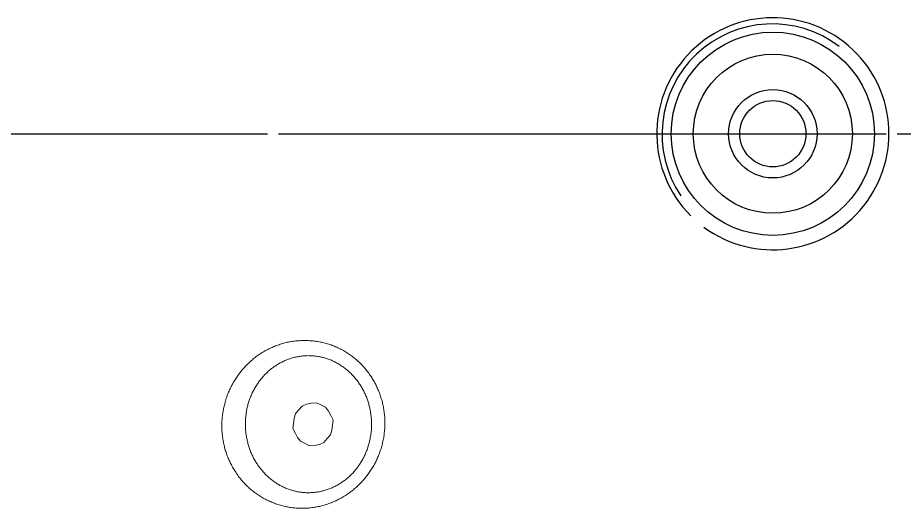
# Model space of a CAD drawing. Extents: x -5208 to -4788, y -2139 to -1842.
# Drawn here: x -5034.33 to -5014.27, y -2068.32 to -2057.22 of the extents above; entities that cross this region are included whole.
import ezdxf

# ---------------------------------------------------------------- set-up
doc = ezdxf.new("R2010")
doc.units = 0
doc.header["$LTSCALE"] = 7
doc.linetypes.add('CENTER', pattern=[2, 1.25, -0.25, 0.25, -0.25])
doc.layers.get('0').update_dxf_attribs({"color": 2, "linetype": 'CONTINUOUS'})
doc.layers.add('1', color=1, linetype='CENTER')
doc.layers.add('Trimetric', color=7, linetype='CONTINUOUS')

msp = doc.modelspace()

# ---------------------------------------------------------------- linework, layer by layer
at = {"color": 7, "linetype": 'Continuous'}
for radius in [2.3, 1.8, 1, 0.75]:
    msp.add_circle((-5017.243, -2059.843), radius, dxfattribs=at)
for centre, radius, start, end in [((-5017.243, -2059.843), 2.626, 233.5121, 224.9983), ((-5017.254, -2059.854), 2.497, 52.7184, 213.9534)]:
    msp.add_arc(centre, radius, start, end, dxfattribs=at)
at = {"layer": '1'}
for p, q in [((-5068.926, -2059.843), (-4835.119, -2059.843)), ((-5066.928, -2059.843), (-4833.119, -2059.843))]:
    msp.add_line(p, q, dxfattribs=at)
at = {"layer": 'Trimetric', "color": 0, "linetype": 'Continuous', "lineweight": 18}
msp.add_lwpolyline([(-5016.784, -2059.843), (-5016.726, -2059.843)], dxfattribs=at)
at = {"layer": 'Trimetric', "color": 0, "linetype": 'Continuous', "lineweight": 13}
for points in [[(-5016.605, -2059.843), (-5016.605, -2059.842)], [(-5016.605, -2059.843), (-5016.605, -2059.844)]]:
    msp.add_lwpolyline(points, dxfattribs=at)
at = {"layer": 'Trimetric', "color": 0, "linetype": 'Continuous', "lineweight": 18}
for points in [[(-5027.647, -2064.531), (-5027.675, -2064.53), (-5027.703, -2064.528), (-5027.731, -2064.527), (-5027.758, -2064.525), (-5027.786, -2064.524), (-5027.814, -2064.522), (-5027.842, -2064.522), (-5027.87, -2064.523), (-5027.898, -2064.524), (-5027.926, -2064.526), (-5027.953, -2064.527), (-5027.981, -2064.528), (-5028.009, -2064.53), (-5028.037, -2064.533), (-5028.064, -2064.536), (-5028.092, -2064.54), (-5028.12, -2064.544), (-5028.147, -2064.549), (-5028.175, -2064.553), (-5028.202, -2064.559), (-5028.229, -2064.564), (-5028.256, -2064.571), (-5028.283, -2064.578), (-5028.31, -2064.585), (-5028.337, -2064.592), (-5028.364, -2064.6), (-5028.39, -2064.609), (-5028.416, -2064.619), (-5028.443, -2064.628), (-5028.469, -2064.638), (-5028.495, -2064.647), (-5028.521, -2064.656), (-5028.547, -2064.667), (-5028.572, -2064.679), (-5028.597, -2064.691), (-5028.623, -2064.703), (-5028.648, -2064.715), (-5028.673, -2064.727), (-5028.698, -2064.739), (-5028.723, -2064.752), (-5028.747, -2064.766), (-5028.771, -2064.78), (-5028.795, -2064.795), (-5028.818, -2064.809), (-5028.842, -2064.825), (-5028.865, -2064.84), (-5028.888, -2064.856), (-5028.91, -2064.872), (-5028.933, -2064.889), (-5028.955, -2064.906), (-5028.977, -2064.923), (-5028.999, -2064.94), (-5029.02, -2064.959), (-5029.041, -2064.977), (-5029.061, -2064.996), (-5029.082, -2065.015), (-5029.103, -2065.033), (-5029.123, -2065.052), (-5029.143, -2065.071), (-5029.162, -2065.092), (-5029.181, -2065.113), (-5029.2, -2065.133), (-5029.219, -2065.154), (-5029.237, -2065.174), (-5029.256, -2065.195), (-5029.274, -2065.216), (-5029.292, -2065.238), (-5029.309, -2065.26), (-5029.325, -2065.282), (-5029.342, -2065.305), (-5029.358, -2065.328), (-5029.374, -2065.35), (-5029.389, -2065.374), (-5029.404, -2065.397), (-5029.419, -2065.421), (-5029.433, -2065.445), (-5029.447, -2065.469), (-5029.461, -2065.493), (-5029.475, -2065.517), (-5029.488, -2065.542), (-5029.501, -2065.567), (-5029.513, -2065.592), (-5029.525, -2065.617), (-5029.537, -2065.642), (-5029.548, -2065.668), (-5029.559, -2065.693), (-5029.57, -2065.719), (-5029.58, -2065.745), (-5029.59, -2065.771), (-5029.599, -2065.797), (-5029.608, -2065.824), (-5029.617, -2065.85), (-5029.624, -2065.877), (-5029.632, -2065.904), (-5029.639, -2065.931), (-5029.646, -2065.958), (-5029.653, -2065.985), (-5029.661, -2066.012), (-5029.667, -2066.039), (-5029.672, -2066.066), (-5029.677, -2066.094), (-5029.681, -2066.121), (-5029.686, -2066.149), (-5029.691, -2066.176), (-5029.695, -2066.204), (-5029.699, -2066.231), (-5029.702, -2066.259), (-5029.704, -2066.287), (-5029.707, -2066.314), (-5029.708, -2066.342), (-5029.709, -2066.37), (-5029.711, -2066.398), (-5029.711, -2066.426), (-5029.712, -2066.454), (-5029.711, -2066.482), (-5029.711, -2066.509), (-5029.71, -2066.537), (-5029.708, -2066.565), (-5029.707, -2066.593), (-5029.703, -2066.621), (-5029.7, -2066.648), (-5029.697, -2066.676), (-5029.693, -2066.704), (-5029.69, -2066.731), (-5029.687, -2066.759), (-5029.682, -2066.787), (-5029.677, -2066.814), (-5029.671, -2066.841), (-5029.665, -2066.868), (-5029.659, -2066.896), (-5029.653, -2066.923), (-5029.647, -2066.95), (-5029.64, -2066.977), (-5029.632, -2067.004), (-5029.624, -2067.03), (-5029.615, -2067.057), (-5029.606, -2067.083), (-5029.597, -2067.11), (-5029.588, -2067.136), (-5029.577, -2067.162), (-5029.567, -2067.188), (-5029.556, -2067.213), (-5029.545, -2067.239), (-5029.533, -2067.264), (-5029.521, -2067.289), (-5029.509, -2067.314), (-5029.495, -2067.339), (-5029.482, -2067.363), (-5029.468, -2067.387), (-5029.455, -2067.412), (-5029.441, -2067.436), (-5029.428, -2067.46), (-5029.412, -2067.484), (-5029.396, -2067.507), (-5029.38, -2067.53), (-5029.364, -2067.552), (-5029.349, -2067.575), (-5029.333, -2067.598), (-5029.317, -2067.621), (-5029.299, -2067.643), (-5029.282, -2067.664), (-5029.264, -2067.686), (-5029.246, -2067.707), (-5029.227, -2067.728), (-5029.208, -2067.748), (-5029.189, -2067.768), (-5029.169, -2067.788), (-5029.15, -2067.808), (-5029.13, -2067.828), (-5029.109, -2067.846), (-5029.089, -2067.865), (-5029.068, -2067.884), (-5029.046, -2067.902), (-5029.025, -2067.919), (-5029.003, -2067.937), (-5028.981, -2067.954), (-5028.959, -2067.971), (-5028.936, -2067.987), (-5028.914, -2068.003), (-5028.891, -2068.019), (-5028.867, -2068.034), (-5028.844, -2068.049), (-5028.82, -2068.064), (-5028.796, -2068.078), (-5028.772, -2068.092), (-5028.747, -2068.105), (-5028.722, -2068.117), (-5028.697, -2068.129), (-5028.672, -2068.142), (-5028.647, -2068.154), (-5028.622, -2068.167), (-5028.597, -2068.178), (-5028.571, -2068.188), (-5028.545, -2068.198), (-5028.519, -2068.207), (-5028.493, -2068.217), (-5028.466, -2068.227), (-5028.44, -2068.237), (-5028.414, -2068.245), (-5028.387, -2068.253), (-5028.36, -2068.26), (-5028.333, -2068.267), (-5028.306, -2068.274), (-5028.279, -2068.28), (-5028.251, -2068.286), (-5028.224, -2068.291), (-5028.197, -2068.296), (-5028.169, -2068.3), (-5028.142, -2068.304), (-5028.114, -2068.308), (-5028.086, -2068.311), (-5028.058, -2068.314), (-5028.031, -2068.316), (-5028.003, -2068.318), (-5027.975, -2068.319), (-5027.947, -2068.32), (-5027.919, -2068.321), (-5027.891, -2068.321), (-5027.864, -2068.32), (-5027.836, -2068.32), (-5027.808, -2068.319), (-5027.78, -2068.317), (-5027.752, -2068.315), (-5027.724, -2068.313), (-5027.697, -2068.31), (-5027.669, -2068.306), (-5027.641, -2068.303), (-5027.614, -2068.299), (-5027.586, -2068.294), (-5027.559, -2068.289), (-5027.532, -2068.283), (-5027.504, -2068.277), (-5027.477, -2068.271), (-5027.45, -2068.264), (-5027.423, -2068.257), (-5027.396, -2068.25), (-5027.37, -2068.242), (-5027.343, -2068.233), (-5027.317, -2068.225), (-5027.29, -2068.216), (-5027.264, -2068.206), (-5027.238, -2068.196), (-5027.212, -2068.186), (-5027.186, -2068.175), (-5027.161, -2068.164), (-5027.135, -2068.153), (-5027.11, -2068.141), (-5027.085, -2068.129), (-5027.06, -2068.116), (-5027.036, -2068.103), (-5027.012, -2068.089), (-5026.988, -2068.074), (-5026.964, -2068.06), (-5026.94, -2068.046), (-5026.916, -2068.031), (-5026.892, -2068.017), (-5026.869, -2068.001), (-5026.847, -2067.985), (-5026.824, -2067.968), (-5026.802, -2067.952), (-5026.779, -2067.935), (-5026.757, -2067.918), (-5026.735, -2067.902), (-5026.713, -2067.884), (-5026.692, -2067.866), (-5026.671, -2067.847), (-5026.65, -2067.829), (-5026.63, -2067.809), (-5026.61, -2067.79), (-5026.59, -2067.771), (-5026.57, -2067.751), (-5026.551, -2067.731), (-5026.532, -2067.71), (-5026.514, -2067.69), (-5026.495, -2067.669), (-5026.477, -2067.647), (-5026.46, -2067.626), (-5026.443, -2067.603), (-5026.426, -2067.581), (-5026.41, -2067.559), (-5026.393, -2067.536), (-5026.376, -2067.514), (-5026.36, -2067.492), (-5026.345, -2067.468), (-5026.33, -2067.444), (-5026.316, -2067.42), (-5026.301, -2067.397), (-5026.287, -2067.373), (-5026.272, -2067.349), (-5026.258, -2067.325), (-5026.245, -2067.3), (-5026.232, -2067.276), (-5026.22, -2067.251), (-5026.208, -2067.225), (-5026.196, -2067.2), (-5026.185, -2067.175), (-5026.174, -2067.149), (-5026.164, -2067.123), (-5026.153, -2067.097), (-5026.143, -2067.071), (-5026.134, -2067.045), (-5026.125, -2067.019), (-5026.116, -2066.992), (-5026.108, -2066.966), (-5026.1, -2066.939), (-5026.092, -2066.912), (-5026.085, -2066.885), (-5026.078, -2066.858), (-5026.072, -2066.831), (-5026.065, -2066.804), (-5026.06, -2066.776), (-5026.055, -2066.749), (-5026.049, -2066.722), (-5026.045, -2066.694), (-5026.041, -2066.667), (-5026.037, -2066.639), (-5026.034, -2066.611), (-5026.031, -2066.584), (-5026.028, -2066.556), (-5026.026, -2066.528), (-5026.024, -2066.5), (-5026.023, -2066.472), (-5026.022, -2066.445), (-5026.022, -2066.417), (-5026.022, -2066.389), (-5026.022, -2066.361), (-5026.022, -2066.333), (-5026.023, -2066.305), (-5026.025, -2066.277), (-5026.026, -2066.25), (-5026.029, -2066.222), (-5026.031, -2066.194), (-5026.034, -2066.166), (-5026.038, -2066.139), (-5026.042, -2066.111), (-5026.046, -2066.083), (-5026.05, -2066.056), (-5026.055, -2066.028), (-5026.06, -2066.001), (-5026.066, -2065.974), (-5026.072, -2065.947), (-5026.079, -2065.92), (-5026.086, -2065.893), (-5026.094, -2065.866), (-5026.102, -2065.839), (-5026.111, -2065.813), (-5026.12, -2065.786), (-5026.128, -2065.76), (-5026.137, -2065.733), (-5026.145, -2065.707), (-5026.157, -2065.681), (-5026.168, -2065.656), (-5026.179, -2065.63), (-5026.19, -2065.605), (-5026.201, -2065.579), (-5026.212, -2065.553), (-5026.224, -2065.528), (-5026.237, -2065.504), (-5026.25, -2065.479), (-5026.263, -2065.454), (-5026.277, -2065.43), (-5026.291, -2065.406), (-5026.306, -2065.382), (-5026.32, -2065.359), (-5026.335, -2065.335), (-5026.351, -2065.312), (-5026.367, -2065.289), (-5026.383, -2065.266), (-5026.4, -2065.244), (-5026.417, -2065.222), (-5026.434, -2065.2), (-5026.452, -2065.179), (-5026.469, -2065.157), (-5026.488, -2065.136), (-5026.507, -2065.115), (-5026.525, -2065.095), (-5026.544, -2065.074), (-5026.564, -2065.055), (-5026.584, -2065.035), (-5026.604, -2065.015), (-5026.624, -2064.997), (-5026.645, -2064.978), (-5026.665, -2064.959), (-5026.687, -2064.941), (-5026.708, -2064.923), (-5026.73, -2064.906), (-5026.752, -2064.889), (-5026.774, -2064.872), (-5026.797, -2064.856), (-5026.82, -2064.84), (-5026.843, -2064.824), (-5026.866, -2064.809), (-5026.89, -2064.794), (-5026.913, -2064.779), (-5026.937, -2064.765), (-5026.961, -2064.751), (-5026.986, -2064.738), (-5027.011, -2064.725), (-5027.035, -2064.712), (-5027.06, -2064.7), (-5027.086, -2064.688), (-5027.111, -2064.676), (-5027.136, -2064.665), (-5027.162, -2064.654), (-5027.188, -2064.644), (-5027.214, -2064.634), (-5027.24, -2064.624), (-5027.267, -2064.615), (-5027.293, -2064.606), (-5027.32, -2064.599), (-5027.347, -2064.592), (-5027.374, -2064.585), (-5027.401, -2064.578), (-5027.428, -2064.57), (-5027.455, -2064.563), (-5027.482, -2064.558), (-5027.509, -2064.553), (-5027.537, -2064.549), (-5027.565, -2064.545), (-5027.592, -2064.54), (-5027.62, -2064.536)], [(-5027.76, -2064.866), (-5027.737, -2064.867), (-5027.713, -2064.868), (-5027.69, -2064.869), (-5027.666, -2064.87), (-5027.643, -2064.871), (-5027.619, -2064.873), (-5027.596, -2064.876), (-5027.573, -2064.88), (-5027.55, -2064.883), (-5027.526, -2064.887), (-5027.503, -2064.89), (-5027.48, -2064.894), (-5027.457, -2064.9), (-5027.434, -2064.905), (-5027.411, -2064.911), (-5027.389, -2064.917), (-5027.366, -2064.924), (-5027.344, -2064.93), (-5027.321, -2064.938), (-5027.299, -2064.946), (-5027.277, -2064.954), (-5027.255, -2064.962), (-5027.233, -2064.971), (-5027.212, -2064.981), (-5027.191, -2064.991), (-5027.17, -2065.002), (-5027.149, -2065.013), (-5027.128, -2065.023), (-5027.107, -2065.034), (-5027.086, -2065.044), (-5027.066, -2065.057), (-5027.046, -2065.07), (-5027.026, -2065.082), (-5027.007, -2065.095), (-5026.987, -2065.108), (-5026.967, -2065.12), (-5026.948, -2065.134), (-5026.929, -2065.148), (-5026.91, -2065.163), (-5026.892, -2065.178), (-5026.874, -2065.193), (-5026.856, -2065.208), (-5026.839, -2065.224), (-5026.822, -2065.24), (-5026.804, -2065.256), (-5026.788, -2065.272), (-5026.771, -2065.289), (-5026.755, -2065.306), (-5026.739, -2065.323), (-5026.724, -2065.341), (-5026.708, -2065.359), (-5026.693, -2065.377), (-5026.678, -2065.395), (-5026.663, -2065.413), (-5026.648, -2065.432), (-5026.635, -2065.451), (-5026.622, -2065.47), (-5026.608, -2065.49), (-5026.595, -2065.509), (-5026.581, -2065.528), (-5026.568, -2065.548), (-5026.556, -2065.568), (-5026.544, -2065.588), (-5026.532, -2065.608), (-5026.521, -2065.629), (-5026.51, -2065.65), (-5026.499, -2065.671), (-5026.489, -2065.692), (-5026.479, -2065.713), (-5026.469, -2065.734), (-5026.459, -2065.756), (-5026.45, -2065.778), (-5026.441, -2065.799), (-5026.432, -2065.821), (-5026.424, -2065.843), (-5026.416, -2065.865), (-5026.408, -2065.888), (-5026.401, -2065.91), (-5026.394, -2065.932), (-5026.387, -2065.955), (-5026.381, -2065.978), (-5026.375, -2066), (-5026.369, -2066.023), (-5026.364, -2066.046), (-5026.359, -2066.069), (-5026.354, -2066.092), (-5026.35, -2066.115), (-5026.347, -2066.139), (-5026.344, -2066.162), (-5026.34, -2066.185), (-5026.337, -2066.208), (-5026.334, -2066.232), (-5026.33, -2066.255), (-5026.329, -2066.278), (-5026.328, -2066.302), (-5026.327, -2066.325), (-5026.325, -2066.349), (-5026.324, -2066.372), (-5026.323, -2066.396), (-5026.323, -2066.419), (-5026.323, -2066.443), (-5026.323, -2066.467), (-5026.324, -2066.49), (-5026.326, -2066.514), (-5026.327, -2066.537), (-5026.328, -2066.56), (-5026.331, -2066.584), (-5026.333, -2066.607), (-5026.336, -2066.631), (-5026.339, -2066.654), (-5026.343, -2066.677), (-5026.346, -2066.7), (-5026.351, -2066.724), (-5026.356, -2066.746), (-5026.361, -2066.769), (-5026.366, -2066.792), (-5026.372, -2066.815), (-5026.377, -2066.838), (-5026.382, -2066.861), (-5026.389, -2066.884), (-5026.397, -2066.906), (-5026.404, -2066.928), (-5026.411, -2066.951), (-5026.418, -2066.973), (-5026.425, -2066.996), (-5026.434, -2067.018), (-5026.442, -2067.039), (-5026.451, -2067.061), (-5026.461, -2067.083), (-5026.47, -2067.104), (-5026.48, -2067.126), (-5026.49, -2067.147), (-5026.501, -2067.168), (-5026.512, -2067.189), (-5026.523, -2067.21), (-5026.534, -2067.23), (-5026.546, -2067.25), (-5026.558, -2067.271), (-5026.571, -2067.29), (-5026.584, -2067.31), (-5026.597, -2067.329), (-5026.61, -2067.349), (-5026.623, -2067.368), (-5026.637, -2067.388), (-5026.651, -2067.406), (-5026.666, -2067.425), (-5026.681, -2067.443), (-5026.696, -2067.461), (-5026.711, -2067.479), (-5026.726, -2067.497), (-5026.741, -2067.515), (-5026.757, -2067.532), (-5026.774, -2067.549), (-5026.79, -2067.566), (-5026.807, -2067.582), (-5026.824, -2067.598), (-5026.842, -2067.614), (-5026.859, -2067.629), (-5026.877, -2067.645), (-5026.895, -2067.66), (-5026.914, -2067.674), (-5026.932, -2067.689), (-5026.951, -2067.703), (-5026.97, -2067.717), (-5026.99, -2067.73), (-5027.009, -2067.743), (-5027.029, -2067.756), (-5027.049, -2067.768), (-5027.069, -2067.781), (-5027.089, -2067.793), (-5027.11, -2067.804), (-5027.131, -2067.815), (-5027.152, -2067.826), (-5027.173, -2067.836), (-5027.194, -2067.846), (-5027.216, -2067.855), (-5027.238, -2067.864), (-5027.259, -2067.872), (-5027.281, -2067.881), (-5027.303, -2067.89), (-5027.325, -2067.898), (-5027.348, -2067.905), (-5027.37, -2067.911), (-5027.393, -2067.918), (-5027.416, -2067.924), (-5027.438, -2067.93), (-5027.461, -2067.937), (-5027.484, -2067.942), (-5027.507, -2067.946), (-5027.53, -2067.95), (-5027.553, -2067.954), (-5027.577, -2067.957), (-5027.6, -2067.96), (-5027.623, -2067.962), (-5027.647, -2067.964), (-5027.67, -2067.967), (-5027.694, -2067.967), (-5027.717, -2067.968), (-5027.741, -2067.969), (-5027.764, -2067.968), (-5027.788, -2067.968), (-5027.811, -2067.968), (-5027.835, -2067.966), (-5027.858, -2067.964), (-5027.882, -2067.962), (-5027.905, -2067.96), (-5027.929, -2067.957), (-5027.952, -2067.953), (-5027.975, -2067.95), (-5027.998, -2067.945), (-5028.021, -2067.941), (-5028.044, -2067.935), (-5028.067, -2067.929), (-5028.089, -2067.923), (-5028.112, -2067.917), (-5028.135, -2067.911), (-5028.158, -2067.905), (-5028.18, -2067.896), (-5028.202, -2067.888), (-5028.224, -2067.879), (-5028.246, -2067.871), (-5028.268, -2067.863), (-5028.29, -2067.854), (-5028.311, -2067.844), (-5028.332, -2067.834), (-5028.353, -2067.824), (-5028.374, -2067.813), (-5028.395, -2067.802), (-5028.415, -2067.791), (-5028.436, -2067.778), (-5028.456, -2067.766), (-5028.476, -2067.754), (-5028.495, -2067.741), (-5028.515, -2067.728), (-5028.534, -2067.714), (-5028.553, -2067.7), (-5028.572, -2067.686), (-5028.591, -2067.672), (-5028.609, -2067.657), (-5028.627, -2067.642), (-5028.645, -2067.627), (-5028.663, -2067.611), (-5028.68, -2067.596), (-5028.697, -2067.579), (-5028.714, -2067.563), (-5028.73, -2067.546), (-5028.747, -2067.529), (-5028.762, -2067.512), (-5028.778, -2067.494), (-5028.793, -2067.476), (-5028.808, -2067.458), (-5028.823, -2067.44), (-5028.838, -2067.422), (-5028.853, -2067.404), (-5028.866, -2067.384), (-5028.88, -2067.365), (-5028.893, -2067.345), (-5028.907, -2067.326), (-5028.92, -2067.307), (-5028.933, -2067.287), (-5028.945, -2067.267), (-5028.957, -2067.247), (-5028.969, -2067.227), (-5028.98, -2067.206), (-5028.991, -2067.185), (-5029.002, -2067.164), (-5029.013, -2067.143), (-5029.023, -2067.122), (-5029.033, -2067.101), (-5029.042, -2067.079), (-5029.052, -2067.058), (-5029.06, -2067.036), (-5029.069, -2067.014), (-5029.076, -2066.992), (-5029.084, -2066.969), (-5029.091, -2066.947), (-5029.099, -2066.925), (-5029.106, -2066.902), (-5029.114, -2066.88), (-5029.119, -2066.857), (-5029.125, -2066.834), (-5029.13, -2066.811), (-5029.136, -2066.789), (-5029.141, -2066.766), (-5029.147, -2066.743), (-5029.151, -2066.72), (-5029.156, -2066.697), (-5029.159, -2066.673), (-5029.163, -2066.65), (-5029.166, -2066.627), (-5029.169, -2066.603), (-5029.171, -2066.58), (-5029.173, -2066.557), (-5029.175, -2066.533), (-5029.176, -2066.51), (-5029.177, -2066.486), (-5029.178, -2066.463), (-5029.179, -2066.439), (-5029.178, -2066.416), (-5029.177, -2066.392), (-5029.177, -2066.369), (-5029.176, -2066.345), (-5029.175, -2066.322), (-5029.174, -2066.298), (-5029.173, -2066.275), (-5029.17, -2066.251), (-5029.167, -2066.228), (-5029.164, -2066.205), (-5029.161, -2066.181), (-5029.158, -2066.158), (-5029.155, -2066.135), (-5029.151, -2066.111), (-5029.146, -2066.088), (-5029.142, -2066.065), (-5029.136, -2066.042), (-5029.131, -2066.019), (-5029.125, -2065.997), (-5029.119, -2065.974), (-5029.113, -2065.951), (-5029.106, -2065.929), (-5029.099, -2065.906), (-5029.091, -2065.884), (-5029.084, -2065.862), (-5029.076, -2065.839), (-5029.068, -2065.818), (-5029.059, -2065.796), (-5029.05, -2065.774), (-5029.041, -2065.752), (-5029.031, -2065.731), (-5029.021, -2065.709), (-5029.011, -2065.688), (-5029.001, -2065.667), (-5028.99, -2065.646), (-5028.979, -2065.625), (-5028.967, -2065.605), (-5028.956, -2065.585), (-5028.944, -2065.564), (-5028.93, -2065.545), (-5028.917, -2065.525), (-5028.904, -2065.506), (-5028.891, -2065.486), (-5028.878, -2065.467), (-5028.865, -2065.447), (-5028.85, -2065.429), (-5028.835, -2065.41), (-5028.82, -2065.392), (-5028.806, -2065.374), (-5028.791, -2065.356), (-5028.776, -2065.338), (-5028.76, -2065.32), (-5028.744, -2065.303), (-5028.728, -2065.286), (-5028.711, -2065.269), (-5028.694, -2065.253), (-5028.677, -2065.237), (-5028.66, -2065.221), (-5028.642, -2065.205), (-5028.624, -2065.19), (-5028.606, -2065.175), (-5028.588, -2065.16), (-5028.569, -2065.146), (-5028.55, -2065.132), (-5028.531, -2065.119), (-5028.511, -2065.106), (-5028.491, -2065.093), (-5028.472, -2065.08), (-5028.452, -2065.067), (-5028.432, -2065.054), (-5028.412, -2065.043), (-5028.391, -2065.032), (-5028.37, -2065.021), (-5028.349, -2065.01), (-5028.328, -2065), (-5028.307, -2064.989), (-5028.286, -2064.979), (-5028.264, -2064.97), (-5028.243, -2064.961), (-5028.221, -2064.952), (-5028.199, -2064.944), (-5028.176, -2064.936), (-5028.154, -2064.929), (-5028.131, -2064.923), (-5028.109, -2064.916), (-5028.086, -2064.91), (-5028.063, -2064.904), (-5028.04, -2064.898), (-5028.017, -2064.894), (-5027.994, -2064.89), (-5027.971, -2064.886), (-5027.948, -2064.882), (-5027.925, -2064.879), (-5027.901, -2064.875), (-5027.878, -2064.873), (-5027.854, -2064.872), (-5027.831, -2064.87), (-5027.807, -2064.869), (-5027.784, -2064.867)], [(-5027.194, -2066.325), (-5027.246, -2066.223), (-5027.298, -2066.12), (-5027.367, -2066.035), (-5027.469, -2065.983), (-5027.571, -2065.931), (-5027.682, -2065.94), (-5027.794, -2065.963), (-5027.895, -2066.006), (-5027.97, -2066.093), (-5028.045, -2066.179), (-5028.077, -2066.285), (-5028.09, -2066.399), (-5028.104, -2066.513), (-5028.052, -2066.615), (-5028, -2066.718), (-5027.931, -2066.803), (-5027.829, -2066.855), (-5027.727, -2066.907), (-5027.616, -2066.898), (-5027.504, -2066.875), (-5027.403, -2066.832), (-5027.328, -2066.745), (-5027.253, -2066.659), (-5027.221, -2066.553), (-5027.208, -2066.439)]]:
    msp.add_lwpolyline(points, close=True, dxfattribs=at)

doc.saveas('drawing.dxf')
